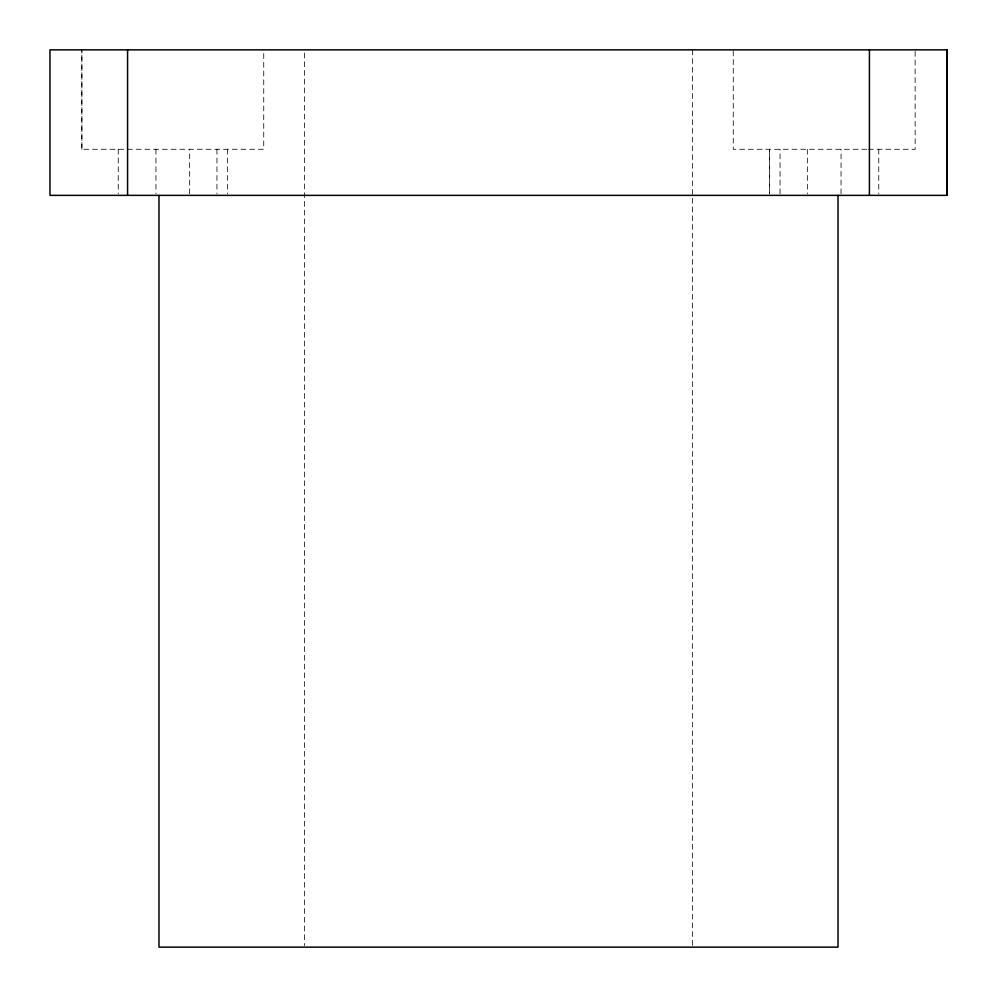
<?xml version="1.0" encoding="UTF-8"?>
<svg xmlns="http://www.w3.org/2000/svg" width="997" height="997" viewBox="0 0 997 997"><rect width="100%" height="100%" fill="white"/><g stroke="black" fill="none" stroke-linecap="round" stroke-linejoin="round"><path stroke-width="0.75" stroke-dasharray="4.99 3.74" d="M81.866 149.276L81.866 49.85L81.866 149.276L263.744 149.276L263.744 49.85M189.654 193.817L189.667 149.276M780.053 193.817L780.053 149.276M841.044 193.817L841.057 149.276M866.817 149.276L733.256 149.276L733.256 49.85M868.337 149.276L915.134 149.276L915.134 49.85M807.333 149.276L807.346 193.817M155.943 149.276L155.956 193.817M878.756 149.276L878.756 193.817M692.516 49.85L692.516 945.592M304.484 52.966L304.484 945.592M227.366 149.276L227.366 193.817M216.947 149.276L216.947 193.817M118.244 149.276L118.244 193.817M769.634 149.276L769.634 193.817L769.634 149.276"/><path stroke-width="1.5" d="M127.579 195.362L127.579 49.85M947.025 195.362L947.025 49.85L49.975 49.85L49.975 195.362L947.025 195.362L947.025 49.85M869.421 49.85L869.421 195.362M838.016 195.362L838.016 947.15L158.984 947.15L158.984 195.362"/></g></svg>
